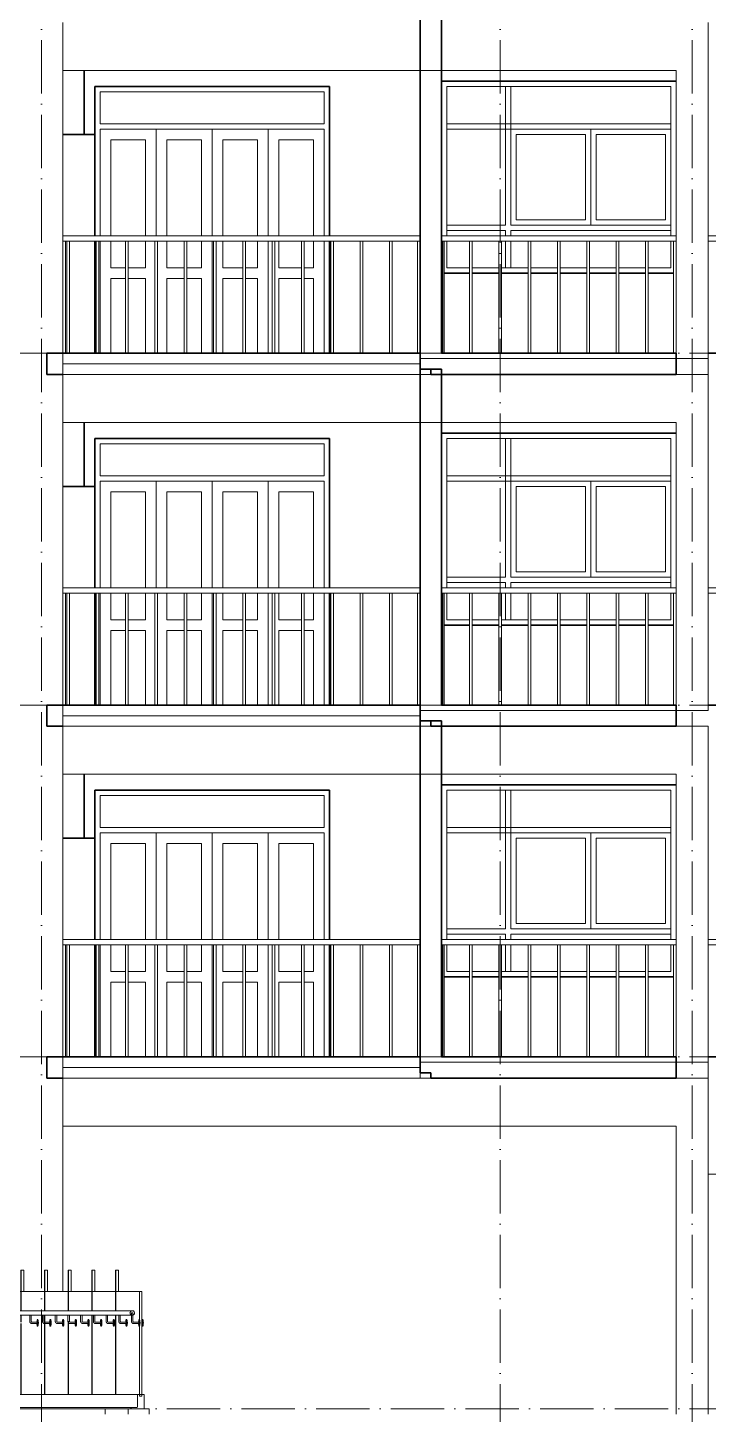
# Model space of a CAD drawing. Header units: millimetres. Extents: x -8482 to 130249, y -7482 to 93550.
# Drawn here: x 26721 to 33100, y 18550 to 31550 of the extents above; entities that cross this region are included whole.
import ezdxf

# ---------------------------------------------------------------- set-up
doc = ezdxf.new("R2010")
doc.units = ezdxf.units.MM
doc.linetypes.add('Grid Line', pattern=[14, 10, -2, 0, -2])
for name, color, linetype, lineweight in [('CUA', 31, 'Continuous', 9), ('KINH', 152, 'Continuous', 5), ('NET CAT', 3, 'Continuous', 5), ('NET CATConcrete', 3, 'Continuous', 5), ('NET THAY 1', 41, 'Continuous', 5), ('NET THAY 2', 55, 'Continuous', 5), ('NET-THAY', 2, 'Continuous', 9), ('TRUC', 225, 'Continuous', 5)]:
    doc.layers.add(name, color=color, linetype=linetype, lineweight=lineweight)

# ---------------------------------------------------------------- blocks, each defined once
blk = doc.blocks.new('System Panel - Glazed-975240-MẶT ĐỨNG TRỤC A-Q')
at = {"layer": 'KINH', "color": 10}
for p, q in [((33610, 20800), (33100, 20800)), ((33610, 18600), (33610, 20800))]:
    blk.add_line(p, q, dxfattribs=at)
blk = doc.blocks.new('System Panel - Glazed-975241-MẶT ĐỨNG TRỤC A-Q')
at = {"layer": 'KINH', "color": 10}
for p, q in [((33610, 20800), (33610, 21250)), ((33100, 20800), (33610, 20800))]:
    blk.add_line(p, q, dxfattribs=at)
blk = doc.blocks.new('Railing - NBS_RailInfillPnl_Post-V285-MẶT ĐỨNG TRỤC A-Q')
at = {"layer": 'NET THAY 2', "color": 10}
for p, q in [((26435, 19521), (26435, 19900)), ((26435, 19900), (26436, 19900)), ((26436, 19900), (26436, 19521)), ((26462, 19900), (26436, 19900)), ((26462, 19700), (26462, 19900)), ((26435, 19412), (26435, 19479)), ((26435, 18735), (26435, 19401)), ((26436, 19479), (26436, 19412)), ((26436, 19401), (26436, 18735))]:
    blk.add_line(p, q, dxfattribs=at)
blk = doc.blocks.new('Railing - NBS_RailInfillPnl_Post-V286-MẶT ĐỨNG TRỤC A-Q')
at = {"layer": 'NET THAY 2', "color": 10}
for p, q in [((26657, 19521), (26657, 19900)), ((26657, 19900), (26658, 19900)), ((26658, 19900), (26658, 19521)), ((26684, 19900), (26658, 19900)), ((26684, 19700), (26684, 19900)), ((26657, 19414), (26657, 19479)), ((26657, 18735), (26657, 19400)), ((26658, 19479), (26658, 19414)), ((26658, 19400), (26658, 18735))]:
    blk.add_line(p, q, dxfattribs=at)
blk = doc.blocks.new('Railing - NBS_RailInfillPnl_Post-V287-MẶT ĐỨNG TRỤC A-Q')
at = {"layer": 'NET THAY 2', "color": 10}
for p, q in [((26879, 19520), (26879, 19900)), ((26879, 19900), (26881, 19900)), ((26881, 19900), (26881, 19520)), ((26906, 19900), (26881, 19900)), ((26906, 19700), (26906, 19900)), ((26879, 19412), (26879, 19480)), ((26879, 18735), (26879, 19409)), ((26881, 19480), (26881, 19412)), ((26881, 19410), (26881, 18735))]:
    blk.add_line(p, q, dxfattribs=at)
blk = doc.blocks.new('Railing - NBS_RailInfillPnl_Post-V288-MẶT ĐỨNG TRỤC A-Q')
at = {"layer": 'NET THAY 2', "color": 10}
for p, q in [((27101, 19520), (27101, 19900)), ((27101, 19900), (27103, 19900)), ((27103, 19900), (27103, 19520)), ((27128, 19900), (27103, 19900)), ((27128, 19700), (27128, 19900)), ((27101, 19417), (27101, 19422)), ((27101, 18735), (27101, 19416)), ((27103, 19422), (27103, 19419)), ((27103, 19416), (27103, 18735))]:
    blk.add_line(p, q, dxfattribs=at)
blk = doc.blocks.new('Railing - NBS_RailInfillPnl_Post-V289-MẶT ĐỨNG TRỤC A-Q')
at = {"layer": 'NET THAY 2', "color": 10}
for p, q in [((27323, 19521), (27323, 19900)), ((27323, 19900), (27325, 19900)), ((27325, 19900), (27325, 19521)), ((27350, 19900), (27325, 19900)), ((27350, 19700), (27350, 19900)), ((27323, 18735), (27323, 19479)), ((27325, 19479), (27325, 18735))]:
    blk.add_line(p, q, dxfattribs=at)
blk = doc.blocks.new('Railing - NBS_RailInfillPnl_Post-V290-MẶT ĐỨNG TRỤC A-Q')
at = {"layer": 'NET THAY 2', "color": 10}
for p, q in [((27545, 19521), (27545, 19900)), ((27545, 19900), (27547, 19900)), ((27547, 19900), (27547, 19521)), ((27572, 19900), (27547, 19900)), ((27572, 19700), (27572, 19900)), ((27545, 18735), (27545, 19479)), ((27547, 19479), (27547, 18735))]:
    blk.add_line(p, q, dxfattribs=at)
blk = doc.blocks.new('Railing - Railing-863874-MẶT ĐỨNG TRỤC A-Q')
at = {"layer": 'NET THAY 1', "color": 10}
for p, q in [((26197, 18622), (26197, 18735)), ((27751, 18735), (26197, 18735)), ((27811, 18735), (27751, 18735)), ((27751, 18735), (27751, 18622)), ((27811, 18600), (27811, 18735)), ((27697, 18612), (26142, 18612)), ((27685, 18600), (27811, 18600)), ((27741, 18612), (27697, 18612))]:
    blk.add_line(p, q, dxfattribs=at)
for centre, major_axis, start_param, end_param in [((26142, 18600), (0, 12), 0, 1.570796), ((26187, 18622), (0, 10), 3.141593, 4.712389), ((27697, 18600), (0, 12), 0, 1.570796), ((27741, 18622), (0, 10), 3.141593, 4.712389)]:
    blk.add_ellipse(centre, major_axis=major_axis, ratio=0.992878, start_param=start_param, end_param=end_param, dxfattribs=at)
for name in ['Railing - NBS_RailInfillPnl_Post-V285-MẶT ĐỨNG TRỤC A-Q', 'Railing - NBS_RailInfillPnl_Post-V286-MẶT ĐỨNG TRỤC A-Q', 'Railing - NBS_RailInfillPnl_Post-V287-MẶT ĐỨNG TRỤC A-Q', 'Railing - NBS_RailInfillPnl_Post-V288-MẶT ĐỨNG TRỤC A-Q', 'Railing - NBS_RailInfillPnl_Post-V289-MẶT ĐỨNG TRỤC A-Q', 'Railing - NBS_RailInfillPnl_Post-V290-MẶT ĐỨNG TRỤC A-Q']:
    blk.add_blockref(name, (0, 0))
blk = doc.blocks.new('Top Rail Type - Top Rail_Internal_-863880-MẶT ĐỨNG TRỤC A-Q')
at = {"layer": 'NET THAY 1', "color": 10}
for p, q in [((26216, 19521), (26216, 19700)), ((26216, 19700), (26435, 19700)), ((26439, 19700), (26657, 19700)), ((26661, 19700), (26879, 19700)), ((26883, 19700), (27101, 19700)), ((27105, 19700), (27323, 19700)), ((27327, 19700), (27545, 19700)), ((27549, 19700), (27770, 19700)), ((27792, 19700), (27770, 19700)), ((27770, 19700), (27770, 19433)), ((27792, 18720), (27792, 19700)), ((26216, 19430), (26216, 19479)), ((26216, 18735), (26216, 19381)), ((27770, 19381), (27770, 18720)), ((27770, 18720), (27792, 18720))]:
    blk.add_line(p, q, dxfattribs=at)
blk = doc.blocks.new('Handrail Type - ALB-BALUSTER-V291-MẶT ĐỨNG TRỤC A-Q')
at = {"layer": 'NET THAY 1', "color": 10}
for p, q in [((27701, 19521), (27700, 19521)), ((27700, 19479), (27701, 19479))]:
    blk.add_line(p, q, dxfattribs=at)
for centre, start_param, end_param in [((27700, 19500), 0, 1.570796), ((27700, 19500), 1.570796, 2.825666), ((27701, 19500), 4.712389, 7.853982), ((27701, 19500), 1.570796, 2.879793), ((27701, 19500), 3.403392, 4.712389), ((27700, 19500), 3.454348, 3.62017)]:
    blk.add_ellipse(centre, major_axis=(0, 21.2), ratio=0.992878, start_param=start_param, end_param=end_param, dxfattribs=at)
blk = doc.blocks.new('Handrail Type - Handrail_Internal_-863891-MẶT ĐỨNG TRỤC A-Q')
at = {"layer": 'NET THAY 1', "color": 10}
for p, q in [((27700, 19521), (26146, 19521)), ((26146, 19479), (27700, 19479))]:
    blk.add_line(p, q, dxfattribs=at)
for centre, start_param, end_param in [((26146, 19500), 0, 1.570796), ((26146, 19500), 1.570796, 3.096504), ((27700, 19500), 0, 1.570796), ((27700, 19500), 1.570796, 2.825666), ((27700, 19500), 3.454348, 3.62017)]:
    blk.add_ellipse(centre, major_axis=(0, 21.2), ratio=0.992878, start_param=start_param, end_param=end_param, dxfattribs=at)
blk = doc.blocks.new('ALB-RAILING 32 - ALB-BALUSTER-V292-MẶT ĐỨNG TRỤC A-Q')
at = {"layer": 'NET THAY 1', "color": 10}
for p, q in [((27693, 19500), (27693, 19422)), ((27695, 19500), (27707, 19500)), ((27707, 19422), (27707, 19500)), ((27763, 19414), (27715, 19414)), ((27715, 19400), (27763, 19400)), ((27770, 19437), (27763, 19437)), ((27763, 19377), (27770, 19377)), ((27801, 19437), (27792, 19437)), ((27792, 19377), (27801, 19377))]:
    blk.add_line(p, q, dxfattribs=at)
at = {"layer": 'NET THAY 1', "color": 10, "flags": 128}
for points in [[(27693, 19422), (27693, 19421), (27693, 19420), (27694, 19419), (27694, 19418), (27694, 19417), (27694, 19417), (27694, 19416), (27695, 19415), (27695, 19414), (27695, 19413), (27695, 19412), (27696, 19412), (27696, 19411), (27697, 19410), (27697, 19409), (27698, 19409), (27698, 19408), (27699, 19407), (27699, 19407), (27700, 19406), (27701, 19405), (27701, 19405), (27702, 19404), (27703, 19404), (27703, 19403), (27704, 19403), (27705, 19402), (27706, 19402), (27707, 19402), (27707, 19401), (27708, 19401), (27709, 19401), (27710, 19400), (27711, 19400), (27712, 19400), (27712, 19400), (27713, 19400), (27714, 19400), (27715, 19400), (27715, 19400)], [(27715, 19414), (27715, 19414), (27715, 19414), (27714, 19414), (27714, 19414), (27714, 19414), (27713, 19414), (27713, 19414), (27713, 19414), (27713, 19414), (27712, 19414), (27712, 19415), (27712, 19415), (27711, 19415), (27711, 19415), (27711, 19415), (27711, 19415), (27710, 19416), (27710, 19416), (27710, 19416), (27710, 19416), (27709, 19416), (27709, 19417), (27709, 19417), (27709, 19417), (27709, 19417), (27709, 19418), (27708, 19418), (27708, 19418), (27708, 19419), (27708, 19419), (27708, 19419), (27708, 19419), (27708, 19420), (27708, 19420), (27708, 19420), (27707, 19421), (27707, 19421), (27707, 19421), (27707, 19422), (27707, 19422)]]:
    blk.add_lwpolyline(points, dxfattribs=at)
at = {"layer": 'NET THAY 1', "color": 10}
for centre, major_axis, start_param, end_param in [((27763, 19407), (0, 30), 4.712389, 7.592182), ((27763, 19407), (0, 30), 1.832596, 4.712389), ((27763, 19407), (0, 7), 3.141593, 6.283185), ((27763, 19407), (0, 7), 0, 0.261799), ((27763, 19407), (0, 7), 2.879793, 3.141593), ((27770, 19407), (0, 30), 4.712389, 6.806784), ((27770, 19407), (0, 30), 2.617994, 4.712389), ((27792, 19407), (0, 30), 4.712389, 6.283185), ((27792, 19407), (0, 30), 3.141593, 4.712389), ((27801, 19407), (0, 30), 4.712389, 6.544985), ((27801, 19407), (0, 30), 2.879793, 4.712389)]:
    blk.add_ellipse(centre, major_axis=major_axis, ratio=0.119139, start_param=start_param, end_param=end_param, dxfattribs=at)
blk = doc.blocks.new('ALB-RAILING 32 - ALB-BALUSTER-V293-MẶT ĐỨNG TRỤC A-Q')
at = {"layer": 'NET THAY 1', "color": 10}
for p, q in [((27574, 19480), (27574, 19422)), ((27588, 19422), (27588, 19480)), ((27644, 19414), (27596, 19414)), ((27596, 19400), (27644, 19400)), ((27651, 19437), (27644, 19437)), ((27644, 19377), (27651, 19377))]:
    blk.add_line(p, q, dxfattribs=at)
at = {"layer": 'NET THAY 1', "color": 10, "flags": 128}
for points in [[(27574, 19422), (27574, 19421), (27574, 19420), (27574, 19419), (27575, 19418), (27575, 19417), (27575, 19417), (27575, 19416), (27575, 19415), (27576, 19414), (27576, 19413), (27576, 19412), (27577, 19412), (27577, 19411), (27578, 19410), (27578, 19409), (27579, 19409), (27579, 19408), (27580, 19407), (27580, 19407), (27581, 19406), (27582, 19405), (27582, 19405), (27583, 19404), (27584, 19404), (27584, 19403), (27585, 19403), (27586, 19402), (27587, 19402), (27587, 19402), (27588, 19401), (27589, 19401), (27590, 19401), (27591, 19400), (27592, 19400), (27592, 19400), (27593, 19400), (27594, 19400), (27595, 19400), (27596, 19400), (27596, 19400)], [(27596, 19414), (27596, 19414), (27596, 19414), (27595, 19414), (27595, 19414), (27595, 19414), (27594, 19414), (27594, 19414), (27594, 19414), (27593, 19414), (27593, 19414), (27593, 19415), (27593, 19415), (27592, 19415), (27592, 19415), (27592, 19415), (27591, 19415), (27591, 19416), (27591, 19416), (27591, 19416), (27591, 19416), (27590, 19416), (27590, 19417), (27590, 19417), (27590, 19417), (27590, 19417), (27589, 19418), (27589, 19418), (27589, 19418), (27589, 19419), (27589, 19419), (27589, 19419), (27589, 19419), (27589, 19420), (27588, 19420), (27588, 19420), (27588, 19421), (27588, 19421), (27588, 19421), (27588, 19422), (27588, 19422)]]:
    blk.add_lwpolyline(points, dxfattribs=at)
at = {"layer": 'NET THAY 1', "color": 10}
for centre, major_axis, start_param, end_param in [((27644, 19407), (0, 30), 4.712389, 7.592182), ((27644, 19407), (0, 30), 1.832596, 4.712389), ((27644, 19407), (0, 7), 3.141593, 6.283185), ((27644, 19407), (0, 7), 0, 0.261799), ((27644, 19407), (0, 7), 2.879793, 3.141593), ((27651, 19407), (0, 30), 4.712389, 6.806784), ((27651, 19407), (0, 30), 2.617994, 4.712389)]:
    blk.add_ellipse(centre, major_axis=major_axis, ratio=0.119139, start_param=start_param, end_param=end_param, dxfattribs=at)
blk = doc.blocks.new('ALB-RAILING 32 - ALB-BALUSTER-V294-MẶT ĐỨNG TRỤC A-Q')
at = {"layer": 'NET THAY 1', "color": 10}
for p, q in [((27455, 19480), (27455, 19422)), ((27469, 19422), (27469, 19480)), ((27525, 19414), (27477, 19414)), ((27477, 19400), (27525, 19400)), ((27532, 19437), (27525, 19437)), ((27525, 19377), (27532, 19377))]:
    blk.add_line(p, q, dxfattribs=at)
at = {"layer": 'NET THAY 1', "color": 10, "flags": 128}
for points in [[(27455, 19422), (27455, 19421), (27455, 19420), (27455, 19419), (27455, 19418), (27456, 19417), (27456, 19417), (27456, 19416), (27456, 19415), (27457, 19414), (27457, 19413), (27457, 19412), (27458, 19412), (27458, 19411), (27458, 19410), (27459, 19409), (27459, 19409), (27460, 19408), (27461, 19407), (27461, 19407), (27462, 19406), (27462, 19405), (27463, 19405), (27464, 19404), (27464, 19404), (27465, 19403), (27466, 19403), (27467, 19402), (27467, 19402), (27468, 19402), (27469, 19401), (27470, 19401), (27471, 19401), (27472, 19400), (27472, 19400), (27473, 19400), (27474, 19400), (27475, 19400), (27476, 19400), (27477, 19400), (27477, 19400)], [(27477, 19414), (27477, 19414), (27476, 19414), (27476, 19414), (27476, 19414), (27475, 19414), (27475, 19414), (27475, 19414), (27475, 19414), (27474, 19414), (27474, 19414), (27474, 19415), (27473, 19415), (27473, 19415), (27473, 19415), (27473, 19415), (27472, 19415), (27472, 19416), (27472, 19416), (27472, 19416), (27471, 19416), (27471, 19416), (27471, 19417), (27471, 19417), (27471, 19417), (27470, 19417), (27470, 19418), (27470, 19418), (27470, 19418), (27470, 19419), (27470, 19419), (27470, 19419), (27469, 19419), (27469, 19420), (27469, 19420), (27469, 19420), (27469, 19421), (27469, 19421), (27469, 19421), (27469, 19422), (27469, 19422)]]:
    blk.add_lwpolyline(points, dxfattribs=at)
at = {"layer": 'NET THAY 1', "color": 10}
for centre, major_axis, start_param, end_param in [((27525, 19407), (0, 30), 4.712389, 7.592182), ((27525, 19407), (0, 30), 1.832596, 4.712389), ((27525, 19407), (0, 7), 3.141593, 6.283185), ((27525, 19407), (0, 7), 0, 0.261799), ((27525, 19407), (0, 7), 2.879793, 3.141593), ((27532, 19407), (0, 30), 4.712389, 6.806784), ((27532, 19407), (0, 30), 2.617994, 4.712389)]:
    blk.add_ellipse(centre, major_axis=major_axis, ratio=0.119139, start_param=start_param, end_param=end_param, dxfattribs=at)
blk = doc.blocks.new('ALB-RAILING 32 - ALB-BALUSTER-V295-MẶT ĐỨNG TRỤC A-Q')
at = {"layer": 'NET THAY 1', "color": 10}
for p, q in [((27336, 19480), (27336, 19422)), ((27350, 19422), (27350, 19480)), ((27406, 19414), (27358, 19414)), ((27358, 19400), (27406, 19400)), ((27413, 19437), (27406, 19437)), ((27406, 19377), (27413, 19377))]:
    blk.add_line(p, q, dxfattribs=at)
at = {"layer": 'NET THAY 1', "color": 10, "flags": 128}
for points in [[(27336, 19422), (27336, 19421), (27336, 19420), (27336, 19419), (27336, 19418), (27336, 19417), (27337, 19417), (27337, 19416), (27337, 19415), (27337, 19414), (27338, 19413), (27338, 19412), (27338, 19412), (27339, 19411), (27339, 19410), (27340, 19409), (27340, 19409), (27341, 19408), (27341, 19407), (27342, 19407), (27343, 19406), (27343, 19405), (27344, 19405), (27345, 19404), (27345, 19404), (27346, 19403), (27347, 19403), (27348, 19402), (27348, 19402), (27349, 19402), (27350, 19401), (27351, 19401), (27352, 19401), (27352, 19400), (27353, 19400), (27354, 19400), (27355, 19400), (27356, 19400), (27357, 19400), (27358, 19400), (27358, 19400)], [(27358, 19414), (27358, 19414), (27357, 19414), (27357, 19414), (27357, 19414), (27356, 19414), (27356, 19414), (27356, 19414), (27355, 19414), (27355, 19414), (27355, 19414), (27355, 19415), (27354, 19415), (27354, 19415), (27354, 19415), (27353, 19415), (27353, 19415), (27353, 19416), (27353, 19416), (27352, 19416), (27352, 19416), (27352, 19416), (27352, 19417), (27352, 19417), (27351, 19417), (27351, 19417), (27351, 19418), (27351, 19418), (27351, 19418), (27351, 19419), (27351, 19419), (27350, 19419), (27350, 19419), (27350, 19420), (27350, 19420), (27350, 19420), (27350, 19421), (27350, 19421), (27350, 19421), (27350, 19422), (27350, 19422)]]:
    blk.add_lwpolyline(points, dxfattribs=at)
at = {"layer": 'NET THAY 1', "color": 10}
for centre, major_axis, start_param, end_param in [((27406, 19407), (0, 30), 4.712389, 7.592182), ((27406, 19407), (0, 30), 1.832596, 4.712389), ((27406, 19407), (0, 7), 3.141593, 6.283185), ((27406, 19407), (0, 7), 0, 0.261799), ((27406, 19407), (0, 7), 2.879793, 3.141593), ((27413, 19407), (0, 30), 4.712389, 6.806784), ((27413, 19407), (0, 30), 2.617994, 4.712389)]:
    blk.add_ellipse(centre, major_axis=major_axis, ratio=0.119139, start_param=start_param, end_param=end_param, dxfattribs=at)
blk = doc.blocks.new('ALC1807-ASCENT PLAZA-TANG DIEN HINH_rvt-1-MẶT ĐỨNG TRỤC A-Q')
at = {"layer": 'NET-THAY', "color": 250, "lineweight": 15}
for p, q in [((27050, 21250), (27050, 19700)), ((27447, 18600), (26108, 18600)), ((27662, 18600), (27447, 18600)), ((27447, 18600), (27447, 18550)), ((27447, 18550), (27447, 18600)), ((27662, 18550), (27662, 18600)), ((27662, 18600), (27685, 18600)), ((27685, 18600), (27860, 18600)), ((27860, 18600), (27860, 18550))]:
    blk.add_line(p, q, dxfattribs=at)
at = {"color": 250, "lineweight": 15}
for name, p in [('System Panel - Glazed-975241-MẶT ĐỨNG TRỤC A-Q', (0, 0)), ('System Panel - Glazed-975240-MẶT ĐỨNG TRỤC A-Q', (0, 0)), ('Railing - Railing-863874-MẶT ĐỨNG TRỤC A-Q', (0, 0)), ('Top Rail Type - Top Rail_Internal_-863880-MẶT ĐỨNG TRỤC A-Q', (0, 0)), ('Handrail Type - Handrail_Internal_-863891-MẶT ĐỨNG TRỤC A-Q', (0, 0)), ('Handrail Type - ALB-BALUSTER-V291-MẶT ĐỨNG TRỤC A-Q', (0, 0)), ('ALB-RAILING 32 - ALB-BALUSTER-V292-MẶT ĐỨNG TRỤC A-Q', (0, 0)), ('ALB-RAILING 32 - ALB-BALUSTER-V295-MẶT ĐỨNG TRỤC A-Q', (-596, 0)), ('ALB-RAILING 32 - ALB-BALUSTER-V295-MẶT ĐỨNG TRỤC A-Q', (-477, 0)), ('ALB-RAILING 32 - ALB-BALUSTER-V295-MẶT ĐỨNG TRỤC A-Q', (-357, 0)), ('ALB-RAILING 32 - ALB-BALUSTER-V295-MẶT ĐỨNG TRỤC A-Q', (-238, 0)), ('ALB-RAILING 32 - ALB-BALUSTER-V295-MẶT ĐỨNG TRỤC A-Q', (-119, 0)), ('ALB-RAILING 32 - ALB-BALUSTER-V295-MẶT ĐỨNG TRỤC A-Q', (0, 0)), ('ALB-RAILING 32 - ALB-BALUSTER-V294-MẶT ĐỨNG TRỤC A-Q', (0, 0)), ('ALB-RAILING 32 - ALB-BALUSTER-V293-MẶT ĐỨNG TRỤC A-Q', (0, 0))]:
    blk.add_blockref(name, p, dxfattribs=at)
blk = doc.blocks.new('Railing - 25mm-77671-MẶT ĐỨNG TRỤC A-Q')
at = {"layer": 'NET THAY 2', "color": 90, "lineweight": 9}
for p, q in [((6562, 21900), (6562, 22950)), ((6587, 22950), (6587, 21900))]:
    blk.add_line(p, q, dxfattribs=at)
blk = doc.blocks.new('Railing - 25mm-V296-MẶT ĐỨNG TRỤC A-Q')
at = {"layer": 'NET THAY 2', "color": 90, "lineweight": 9}
blk.add_line((6500, 22950), (6500, 21900), dxfattribs=at)
blk = doc.blocks.new('Railing - 25mm-V297-MẶT ĐỨNG TRỤC A-Q')
at = {"layer": 'NET THAY 2', "color": 90, "lineweight": 9}
blk.add_line((11225, 21900), (11225, 22950), dxfattribs=at)
blk = doc.blocks.new('Railing - Railing-4654-MẶT ĐỨNG TRỤC A-Q')
for name, p in [('Railing - 25mm-V296-MẶT ĐỨNG TRỤC A-Q', (20575, 0)), ('Railing - 25mm-77671-MẶT ĐỨNG TRỤC A-Q', (20525, 0)), ('Railing - 25mm-77671-MẶT ĐỨNG TRỤC A-Q', (20800, 0)), ('Railing - 25mm-77671-MẶT ĐỨNG TRỤC A-Q', (21075, 0)), ('Railing - 25mm-77671-MẶT ĐỨNG TRỤC A-Q', (21350, 0)), ('Railing - 25mm-77671-MẶT ĐỨNG TRỤC A-Q', (21625, 0)), ('Railing - 25mm-77671-MẶT ĐỨNG TRỤC A-Q', (21900, 0)), ('Railing - 25mm-77671-MẶT ĐỨNG TRỤC A-Q', (22175, 0)), ('Railing - 25mm-77671-MẶT ĐỨNG TRỤC A-Q', (22450, 0)), ('Railing - 25mm-77671-MẶT ĐỨNG TRỤC A-Q', (22725, 0)), ('Railing - 25mm-77671-MẶT ĐỨNG TRỤC A-Q', (23000, 0)), ('Railing - 25mm-77671-MẶT ĐỨNG TRỤC A-Q', (23275, 0)), ('Railing - 25mm-77671-MẶT ĐỨNG TRỤC A-Q', (23550, 0)), ('Railing - 25mm-V297-MẶT ĐỨNG TRỤC A-Q', (19150, 0))]:
    blk.add_blockref(name, p)
blk = doc.blocks.new('Top Rail Type - Top Rail_Internal_-4655-MẶT ĐỨNG TRỤC A-Q')
at = {"layer": 'NET THAY 1', "color": 90, "lineweight": 9}
for p, q in [((30400, 23000), (27050, 23000)), ((27050, 22950), (30400, 22950))]:
    blk.add_line(p, q, dxfattribs=at)
blk = doc.blocks.new('Top Rail Type - Top Rail_Internal_-4657-MẶT ĐỨNG TRỤC A-Q')
at = {"layer": 'NET THAY 1', "color": 90, "lineweight": 9}
for p, q in [((37600, 23000), (33100, 23000)), ((33100, 22950), (37600, 22950)), ((37600, 23000), (37600, 22950))]:
    blk.add_line(p, q, dxfattribs=at)
blk = doc.blocks.new('CUA LO GIA - DB6-60239-MẶT ĐỨNG TRỤC A-Q')
at = {"layer": 'CUA', "color": 90}
for p, q in [((29550, 24400), (27350, 24400)), ((27350, 24400), (27350, 23950)), ((27400, 24050), (27400, 24350)), ((27400, 24350), (29500, 24350)), ((29500, 24350), (29500, 24050)), ((29550, 23000), (29550, 24400)), ((29500, 24050), (27400, 24050)), ((27400, 24000), (29500, 24000)), ((27400, 23000), (27400, 24000)), ((27925, 23000), (27925, 24000)), ((28450, 24000), (27925, 24000)), ((28450, 24000), (28450, 23000)), ((28975, 24000), (28450, 24000)), ((28450, 23000), (28450, 24000)), ((28975, 24000), (28975, 23000)), ((29500, 24000), (29500, 23000)), ((27500, 23900), (27500, 23000)), ((27500, 23900), (27825, 23900)), ((27825, 23000), (27825, 23900)), ((28025, 23900), (28350, 23900)), ((28025, 23900), (28025, 23000)), ((28350, 23000), (28350, 23900)), ((28550, 23900), (28550, 23000)), ((28550, 23900), (28875, 23900)), ((28875, 23000), (28875, 23900)), ((29075, 23900), (29400, 23900)), ((29075, 23900), (29075, 23000)), ((29400, 23000), (29400, 23900)), ((27400, 21900), (27400, 22950)), ((27500, 22950), (27500, 22700)), ((27825, 22700), (27825, 22950)), ((28025, 22950), (28025, 22700)), ((28350, 22700), (28350, 22950)), ((28450, 22950), (28450, 21900)), ((28450, 21900), (28450, 22950)), ((28550, 22950), (28550, 22700)), ((28875, 22700), (28875, 22950)), ((28975, 22950), (28975, 21900)), ((29075, 22950), (29075, 22700)), ((29400, 22700), (29400, 22950)), ((29500, 22950), (29500, 21900)), ((29550, 21900), (29550, 22950)), ((27500, 22700), (27637, 22700)), ((27662, 22700), (27825, 22700)), ((28025, 22700), (28187, 22700)), ((28212, 22700), (28350, 22700)), ((28550, 22700), (28737, 22700)), ((28762, 22700), (28875, 22700)), ((29075, 22700), (29287, 22700)), ((29312, 22700), (29400, 22700)), ((27637, 22600), (27500, 22600)), ((27500, 22600), (27500, 21900)), ((27825, 22600), (27662, 22600)), ((27825, 21900), (27825, 22600)), ((28025, 22600), (28025, 21900)), ((28187, 22600), (28025, 22600)), ((28350, 22600), (28212, 22600)), ((28350, 21900), (28350, 22600)), ((28737, 22600), (28550, 22600)), ((28550, 22600), (28550, 21900)), ((28875, 22600), (28762, 22600)), ((28875, 21900), (28875, 22600)), ((29075, 22600), (29075, 21900)), ((29287, 22600), (29075, 22600)), ((29400, 22600), (29312, 22600)), ((29400, 21900), (29400, 22600))]:
    blk.add_line(p, q, dxfattribs=at)
blk = doc.blocks.new('X-PHONG NGU 2 - X-PHONG NGU 2_Recovery_ 3-60238-MẶT ĐỨNG TRỤC A-Q')
at = {"layer": 'CUA', "color": 90}
for p, q in [((32800, 24450), (30600, 24450)), ((30650, 24400), (32750, 24400)), ((30650, 23000), (30650, 24400)), ((31250, 24400), (31200, 24400)), ((31200, 24400), (31200, 23100)), ((31250, 23100), (31250, 24400)), ((32750, 24400), (32750, 23000)), ((32750, 24050), (30650, 24050)), ((30650, 24050), (30650, 24000)), ((32750, 24000), (32750, 24050)), ((30650, 24000), (32750, 24000)), ((32000, 24000), (31250, 24000)), ((31250, 24000), (31250, 23100)), ((31300, 23150), (31300, 23950)), ((31300, 23950), (31950, 23950)), ((31950, 23950), (31950, 23150)), ((32000, 23100), (32000, 24000)), ((32050, 23950), (32700, 23950)), ((32050, 23150), (32050, 23950)), ((32700, 23950), (32700, 23150)), ((31950, 23150), (31300, 23150)), ((32700, 23150), (32050, 23150)), ((31200, 23100), (30650, 23100)), ((30650, 23100), (30650, 23050)), ((30650, 23050), (31200, 23050)), ((31200, 23050), (31200, 23000)), ((32750, 23100), (31250, 23100)), ((31250, 23100), (32000, 23100)), ((31250, 23000), (31250, 23050)), ((31250, 23050), (32750, 23050)), ((32750, 23050), (32750, 23100)), ((30650, 22700), (30650, 22950)), ((31200, 22950), (31200, 22700)), ((31250, 22700), (31250, 22950)), ((32750, 22950), (32750, 22700)), ((30625, 22650), (30862, 22650)), ((30862, 22700), (30650, 22700)), ((31137, 22700), (30887, 22700)), ((30887, 22650), (31137, 22650)), ((31412, 22700), (31162, 22700)), ((31162, 22650), (31412, 22650)), ((31200, 22700), (31250, 22700)), ((31687, 22700), (31437, 22700)), ((31437, 22650), (31687, 22650)), ((31962, 22700), (31712, 22700)), ((31712, 22650), (31962, 22650)), ((32237, 22700), (31987, 22700)), ((31987, 22650), (32237, 22650)), ((32512, 22700), (32262, 22700)), ((32262, 22650), (32512, 22650)), ((32750, 22700), (32537, 22700)), ((32537, 22650), (32775, 22650))]:
    blk.add_line(p, q, dxfattribs=at)
blk = doc.blocks.new('Railing - Railing-4658-MẶT ĐỨNG TRỤC A-Q')
for name, p in [('Railing - 25mm-V296-MẶT ĐỨNG TRỤC A-Q', (24112, 0)), ('Railing - 25mm-V296-MẶT ĐỨNG TRỤC A-Q', (24125, 0)), ('Railing - 25mm-77671-MẶT ĐỨNG TRỤC A-Q', (24300, 0)), ('Railing - 25mm-77671-MẶT ĐỨNG TRỤC A-Q', (24575, 0)), ('Railing - 25mm-77671-MẶT ĐỨNG TRỤC A-Q', (24850, 0)), ('Railing - 25mm-77671-MẶT ĐỨNG TRỤC A-Q', (25125, 0)), ('Railing - 25mm-77671-MẶT ĐỨNG TRỤC A-Q', (25400, 0)), ('Railing - 25mm-77671-MẶT ĐỨNG TRỤC A-Q', (25675, 0)), ('Railing - 25mm-77671-MẶT ĐỨNG TRỤC A-Q', (25950, 0)), ('Railing - 25mm-V297-MẶT ĐỨNG TRỤC A-Q', (21550, 0))]:
    blk.add_blockref(name, p)
blk = doc.blocks.new('Top Rail Type - Top Rail_Internal_-4659-MẶT ĐỨNG TRỤC A-Q')
at = {"layer": 'NET THAY 1', "color": 90, "lineweight": 9}
for p, q in [((32800, 23000), (30600, 23000)), ((30600, 22950), (32800, 22950))]:
    blk.add_line(p, q, dxfattribs=at)
blk = doc.blocks.new('ALC1807-ASCENT PLAZA-TANG DIEN HINH-TANG 5_rvt-1-MẶT ĐỨNG TRỤC A-Q')
at = {"layer": 'NET-THAY', "color": 50, "lineweight": 35}
for p, q in [((30400, 21750), (30400, 25050)), ((30400, 25050), (30600, 25050)), ((30600, 25050), (30600, 21900)), ((27250, 24550), (27250, 23950)), ((30600, 24450), (32800, 24450)), ((27350, 23950), (27350, 24400)), ((27350, 24400), (29550, 24400)), ((29550, 24400), (29550, 23000)), ((27350, 23950), (27050, 23950)), ((27350, 23000), (27350, 23950)), ((27350, 21900), (27350, 22950)), ((29550, 22950), (29550, 21900)), ((30862, 22650), (30625, 22650)), ((31137, 22650), (30887, 22650)), ((31412, 22650), (31162, 22650)), ((31687, 22650), (31437, 22650)), ((31962, 22650), (31712, 22650)), ((32237, 22650), (31987, 22650)), ((32512, 22650), (32262, 22650)), ((32775, 22650), (32537, 22650)), ((30400, 21900), (26900, 21900)), ((26900, 21900), (26900, 21700)), ((32800, 21900), (30600, 21900)), ((32800, 21700), (32800, 21900)), ((37700, 21900), (33100, 21900)), ((30500, 21750), (30400, 21750)), ((30500, 21750), (30500, 21700)), ((26900, 21700), (27050, 21700)), ((30500, 21700), (32800, 21700))]:
    blk.add_line(p, q, dxfattribs=at)
at = {"color": 50, "lineweight": 35}
for name in ['X-PHONG NGU 2 - X-PHONG NGU 2_Recovery_ 3-60238-MẶT ĐỨNG TRỤC A-Q', 'CUA LO GIA - DB6-60239-MẶT ĐỨNG TRỤC A-Q', 'Top Rail Type - Top Rail_Internal_-4655-MẶT ĐỨNG TRỤC A-Q', 'Railing - Railing-4654-MẶT ĐỨNG TRỤC A-Q', 'Top Rail Type - Top Rail_Internal_-4659-MẶT ĐỨNG TRỤC A-Q', 'Railing - Railing-4658-MẶT ĐỨNG TRỤC A-Q', 'Top Rail Type - Top Rail_Internal_-4657-MẶT ĐỨNG TRỤC A-Q']:
    blk.add_blockref(name, (0, 0), dxfattribs=at)
blk = doc.blocks.new('ALC1807-ASCENT PLAZA-TANG DIEN HINH-TANG 5_rvt-2-MẶT ĐỨNG TRỤC A-Q')
at = {"layer": 'NET-THAY', "color": 50, "lineweight": 35}
for p, q in [((30400, 25050), (30400, 28350)), ((30400, 28350), (30600, 28350)), ((30600, 28350), (30600, 25200)), ((27250, 27850), (27250, 27250)), ((27350, 27250), (27350, 27700)), ((27350, 27700), (29550, 27700)), ((29550, 27700), (29550, 26300)), ((30600, 27750), (32800, 27750)), ((27350, 27250), (27050, 27250)), ((27350, 26300), (27350, 27250)), ((27350, 25200), (27350, 26250)), ((29550, 26250), (29550, 25200)), ((30862, 25950), (30625, 25950)), ((31137, 25950), (30887, 25950)), ((31412, 25950), (31162, 25950)), ((31687, 25950), (31437, 25950)), ((31962, 25950), (31712, 25950)), ((32237, 25950), (31987, 25950)), ((32512, 25950), (32262, 25950)), ((32775, 25950), (32537, 25950)), ((30400, 25200), (26900, 25200)), ((26900, 25200), (26900, 25000)), ((32800, 25200), (30600, 25200)), ((32800, 25000), (32800, 25200)), ((37700, 25200), (33100, 25200)), ((26900, 25000), (27050, 25000)), ((30500, 25050), (30400, 25050)), ((30500, 25050), (30500, 25000)), ((30500, 25000), (32800, 25000))]:
    blk.add_line(p, q, dxfattribs=at)
at = {"color": 50, "lineweight": 35}
for name in ['CUA LO GIA - DB6-60239-MẶT ĐỨNG TRỤC A-Q', 'X-PHONG NGU 2 - X-PHONG NGU 2_Recovery_ 3-60238-MẶT ĐỨNG TRỤC A-Q', 'Top Rail Type - Top Rail_Internal_-4655-MẶT ĐỨNG TRỤC A-Q', 'Top Rail Type - Top Rail_Internal_-4659-MẶT ĐỨNG TRỤC A-Q', 'Top Rail Type - Top Rail_Internal_-4657-MẶT ĐỨNG TRỤC A-Q', 'Railing - Railing-4654-MẶT ĐỨNG TRỤC A-Q', 'Railing - Railing-4658-MẶT ĐỨNG TRỤC A-Q']:
    blk.add_blockref(name, (0, 3300), dxfattribs=at)
blk = doc.blocks.new('ALC1807-ASCENT PLAZA-TANG DIEN HINH-TANG 5_rvt-3-MẶT ĐỨNG TRỤC A-Q')
at = {"layer": 'NET-THAY', "color": 50, "lineweight": 35}
for p, q in [((30400, 28350), (30400, 31650)), ((30600, 31650), (30600, 28500)), ((27250, 31150), (27250, 30550)), ((27350, 30550), (27350, 31000)), ((27350, 31000), (29550, 31000)), ((29550, 31000), (29550, 29600)), ((30600, 31050), (32800, 31050)), ((27350, 30550), (27050, 30550)), ((27350, 29600), (27350, 30550)), ((27350, 28500), (27350, 29550)), ((29550, 29550), (29550, 28500)), ((30862, 29250), (30625, 29250)), ((31137, 29250), (30887, 29250)), ((31412, 29250), (31162, 29250)), ((31687, 29250), (31437, 29250)), ((31962, 29250), (31712, 29250)), ((32237, 29250), (31987, 29250)), ((32512, 29250), (32262, 29250)), ((32775, 29250), (32537, 29250)), ((30400, 28500), (26900, 28500)), ((26900, 28500), (26900, 28300)), ((32800, 28500), (30600, 28500)), ((32800, 28300), (32800, 28500)), ((37700, 28500), (33100, 28500)), ((30500, 28350), (30400, 28350)), ((30500, 28350), (30500, 28300)), ((26900, 28300), (27050, 28300)), ((30500, 28300), (32800, 28300))]:
    blk.add_line(p, q, dxfattribs=at)
at = {"color": 50, "lineweight": 35}
for name in ['CUA LO GIA - DB6-60239-MẶT ĐỨNG TRỤC A-Q', 'X-PHONG NGU 2 - X-PHONG NGU 2_Recovery_ 3-60238-MẶT ĐỨNG TRỤC A-Q', 'Top Rail Type - Top Rail_Internal_-4655-MẶT ĐỨNG TRỤC A-Q', 'Railing - Railing-4654-MẶT ĐỨNG TRỤC A-Q', 'Top Rail Type - Top Rail_Internal_-4659-MẶT ĐỨNG TRỤC A-Q', 'Railing - Railing-4658-MẶT ĐỨNG TRỤC A-Q', 'Top Rail Type - Top Rail_Internal_-4657-MẶT ĐỨNG TRỤC A-Q']:
    blk.add_blockref(name, (0, 6600), dxfattribs=at)

msp = doc.modelspace()

# ---------------------------------------------------------------- linework, layer by layer
at = {"layer": 'NET CAT'}
for p, q in [((33099.9, 28450), (33099.9, 31600)), ((27049.9, 31150), (27049.9, 28400)), ((32799.9, 28450), (32799.9, 31150)), ((33099.9, 28450), (32799.9, 28450)), ((32799.9, 28300), (33099.9, 28300)), ((33099.9, 25150), (33099.9, 28300)), ((27049.9, 27850), (27049.9, 25100)), ((32799.9, 25150), (32799.9, 27850)), ((33099.9, 25150), (32799.9, 25150)), ((32799.9, 25000), (33099.9, 25000)), ((33099.9, 21850), (33099.9, 25000)), ((27049.9, 24550), (27049.9, 21800)), ((32799.9, 21850), (32799.9, 24550)), ((33099.9, 21850), (32799.9, 21850)), ((32799.9, 21700), (33099.9, 21700)), ((33099.9, 18550), (33099.9, 21700)), ((27049.9, 21250), (27049.9, 19700)), ((32799.9, 18550), (32799.9, 21250))]:
    msp.add_line(p, q, dxfattribs=at)
at = {"layer": 'NET CATConcrete'}
for p, q in [((27049.9, 31600), (27049.9, 31150)), ((30399.9, 31150), (27049.9, 31150)), ((30399.9, 31150), (32799.9, 31150)), ((30399.9, 28300), (27049.9, 28300)), ((27049.9, 28300), (27049.9, 27850)), ((32799.9, 28300), (30399.9, 28300)), ((30399.9, 27850), (27049.9, 27850)), ((30399.9, 27850), (32799.9, 27850)), ((30399.9, 25000), (27049.9, 25000)), ((27049.9, 25000), (27049.9, 24550)), ((32799.9, 25000), (30399.9, 25000)), ((30399.9, 24550), (27049.9, 24550)), ((30399.9, 24550), (32799.9, 24550)), ((30399.9, 21700), (27049.9, 21700)), ((27049.9, 21700), (27049.9, 21250)), ((32799.9, 21700), (30399.9, 21700)), ((30399.9, 21250), (27049.9, 21250)), ((30399.9, 21250), (32799.9, 21250))]:
    msp.add_line(p, q, dxfattribs=at)
at = {"layer": 'NET-THAY'}
for p, q in [((27049.9, 28400), (30399.9, 28400)), ((27049.9, 28400), (27049.9, 28300)), ((30399.9, 28450), (33099.9, 28450)), ((30399.9, 28450), (30399.9, 28300)), ((33099.9, 28450), (33099.9, 28300)), ((33099.9, 28300), (27049.9, 28300)), ((27049.9, 25100), (30399.9, 25100)), ((27049.9, 25100), (27049.9, 25000)), ((30399.9, 25150), (33099.9, 25150)), ((30399.9, 25150), (30399.9, 25000)), ((33099.9, 25000), (27049.9, 25000)), ((30399.9, 21850), (33099.9, 21850)), ((30399.9, 21850), (30399.9, 21700)), ((33099.9, 21850), (33099.9, 21700)), ((27049.9, 21800), (30399.9, 21800)), ((27049.9, 21800), (27049.9, 21700)), ((33099.9, 21700), (27049.9, 21700))]:
    msp.add_line(p, q, dxfattribs=at)
at = {"layer": 'TRUC', "linetype": 'Grid Line', "ltscale": 50}
for p, q in [((26849.9, -6170.4), (26849.9, 93540.4)), ((31149.9, -6170.4), (31149.9, 93540.4)), ((32949.9, -6170.4), (32949.9, 93540.4)), ((-8381.6, 28500), (51521, 28500)), ((-8381.6, 25200), (51521, 25200)), ((-8381.6, 21900), (51521, 21900)), ((-8381.6, 18600), (51521, 18600))]:
    msp.add_line(p, q, dxfattribs=at)

# ---------------------------------------------------------------- block references
at = {"lineweight": 5}
for name in ['ALC1807-ASCENT PLAZA-TANG DIEN HINH-TANG 5_rvt-3-MẶT ĐỨNG TRỤC A-Q', 'ALC1807-ASCENT PLAZA-TANG DIEN HINH-TANG 5_rvt-2-MẶT ĐỨNG TRỤC A-Q', 'ALC1807-ASCENT PLAZA-TANG DIEN HINH-TANG 5_rvt-1-MẶT ĐỨNG TRỤC A-Q', 'ALC1807-ASCENT PLAZA-TANG DIEN HINH_rvt-1-MẶT ĐỨNG TRỤC A-Q']:
    msp.add_blockref(name, (0, 0), dxfattribs=at)

doc.saveas('drawing.dxf')
